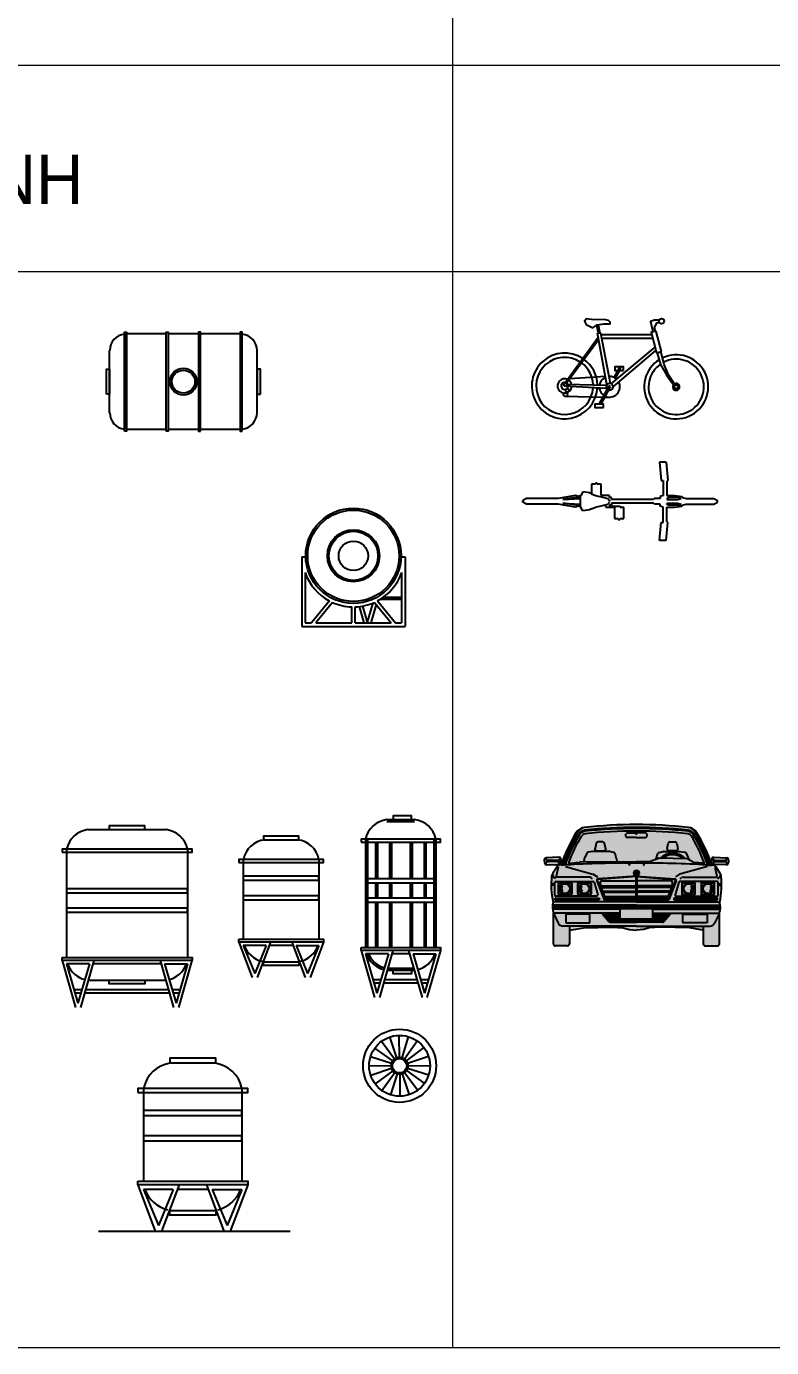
# Model space of a CAD drawing. Header units: millimetres. Extents: x 21129 to 2803301, y -510327 to 166837.
# Drawn here: x 327854 to 335437, y -266032 to -252591 of the extents above; entities that cross this region are included whole.
import ezdxf
from ezdxf.enums import TextEntityAlignment as Align

# ---------------------------------------------------------------- set-up
doc = ezdxf.new("R2010")
doc.units = ezdxf.units.MM
doc.set_wipeout_variables(frame=1)
doc.layers.add('....03_TNT_A_THIN', color=251, linetype='Continuous', lineweight=13, transparency=0.5)
doc.layers.add('....12_TNT_F_FURNITURE', color=27, linetype='Continuous', transparency=0.5)
doc.layers.add('....20_TNT_N_TEXT', color=9, linetype='Continuous')
doc.layers.add('TNT-Funiture', color=27, linetype='Continuous')
doc.styles.add('.TNT_A_TXT_3_NOTE', font='uromans.shx', dxfattribs={"width": 0.8})

# ---------------------------------------------------------------- blocks, each defined once
blk = doc.blocks.new('A$C7C4D64C9')
for p, q in [((263, 1810), (1059, 1810)), ((46, 1610), (46, 509)), ((1276, 1610), (1276, 509)), ((1323, 478), (0, 478)), ((0, 478), (137, 0)), ((46, 443), (162, 42)), ((278, 443), (46, 443)), ((278, 443), (162, 42)), ((324, 478), (187, 0)), ((1007, 443), (315, 443)), ((998, 478), (1135, 0)), ((1044, 443), (1160, 42)), ((1044, 443), (1276, 443)), ((1276, 443), (1160, 42)), ((1322, 478), (1185, 0)), ((270, 278), (1052, 278)), ((207, 180), (117, 180)), ((197, 145), (127, 145)), ((1089, 145), (234, 145)), ((1079, 180), (243, 180)), ((1205, 180), (1115, 180)), ((1195, 145), (1125, 145))]:
    blk.add_line(p, q)
for points in [[(481, 1810), (841, 1810), (841, 1848), (481, 1848)], [(0, 1579), (1323, 1579), (1323, 1610), (0, 1610)], [(46, 1167), (1276, 1167), (1276, 1207), (46, 1207)], [(46, 969), (1276, 969), (1276, 1008), (46, 1008)], [(0, 509), (1323, 509), (1323, 478), (0, 478)], [(481, 278), (841, 278), (841, 240), (481, 240)]]:
    blk.add_lwpolyline(points, close=True)
for centre, start, end in [((293, 1559), 96.7584, 168.3881), ((1029, 1559), 11.6119, 83.2416), ((293, 528), 199.8911, 256.734), ((1029, 528), 283.266, 340.1089)]:
    blk.add_arc(centre, 252, start, end)
blk = doc.blocks.new('A$C784C6E1C')
for p, q in [((263, 1402), (599, 1402)), ((46, 1202), (46, 392)), ((816, 1202), (816, 392)), ((863, 361), (0, 361)), ((0, 361), (137, 0)), ((46, 326), (162, 42)), ((278, 326), (46, 326)), ((278, 326), (162, 42)), ((324, 361), (187, 0)), ((547, 326), (315, 326)), ((538, 361), (675, 0)), ((584, 326), (700, 42)), ((584, 326), (816, 326)), ((816, 326), (700, 42)), ((862, 361), (725, 0)), ((270, 161), (592, 161))]:
    blk.add_line(p, q)
for points in [[(251, 1402), (611, 1402), (611, 1440), (251, 1440)], [(0, 1171), (863, 1171), (863, 1202), (0, 1202)], [(46, 990), (816, 990), (816, 1030), (46, 1030)], [(46, 792), (816, 792), (816, 831), (46, 831)], [(0, 392), (863, 392), (863, 361), (0, 361)], [(251, 161), (611, 161), (611, 123), (251, 123)]]:
    blk.add_lwpolyline(points, close=True)
for centre, start, end in [((293, 1151), 96.7584, 168.3881), ((569, 1151), 11.6119, 83.2416), ((293, 411), 199.8911, 256.734), ((569, 411), 283.266, 340.1089)]:
    blk.add_arc(centre, 252, start, end)
blk = doc.blocks.new('A$C25B56409')
for p, q in [((263, 1810), (545, 1810)), ((263, 1790), (545, 1790)), ((46, 1610), (46, 509)), ((66, 1610), (66, 509)), ((148, 1579), (148, 1207)), ((168, 1579), (168, 1207)), ((289, 1579), (289, 1207)), ((309, 1579), (309, 1207)), ((500, 1579), (500, 1207)), ((520, 1579), (520, 1207)), ((641, 1579), (641, 1207)), ((661, 1579), (661, 1207)), ((742, 1610), (742, 509)), ((762, 1610), (762, 509)), ((148, 1167), (148, 1008)), ((168, 1167), (168, 1008)), ((289, 1167), (289, 1008)), ((309, 1167), (309, 1008)), ((500, 1167), (500, 1008)), ((520, 1167), (520, 1008)), ((641, 1167), (641, 1008)), ((661, 1167), (661, 1008)), ((148, 969), (148, 509)), ((168, 969), (168, 509)), ((289, 969), (289, 509)), ((309, 969), (309, 509)), ((500, 969), (500, 509)), ((520, 969), (520, 509)), ((641, 969), (641, 509)), ((661, 969), (661, 509)), ((810, 478), (0, 478)), ((0, 478), (137, 0)), ((278, 443), (46, 443)), ((46, 443), (162, 42)), ((278, 443), (162, 42)), ((324, 478), (187, 0)), ((493, 443), (315, 443)), ((484, 478), (621, 0)), ((530, 443), (646, 42)), ((530, 443), (762, 443)), ((762, 443), (646, 42)), ((808, 478), (671, 0)), ((270, 298), (538, 298)), ((270, 278), (538, 278)), ((202, 180), (122, 180)), ((197, 145), (132, 145)), ((580, 145), (228, 145)), ((570, 180), (239, 180)), ((691, 180), (606, 180)), ((681, 145), (616, 145))]:
    blk.add_line(p, q)
for points in [[(326, 1810), (513, 1810), (513, 1848), (326, 1848)], [(0, 1579), (810, 1579), (810, 1610), (0, 1610)], [(0, 509), (810, 509), (810, 478), (0, 478)], [(326, 278), (513, 278), (513, 240), (326, 240)]]:
    blk.add_lwpolyline(points, close=True)
for points in [[(742, 1207), (66, 1207)], [(66, 1167), (742, 1167)], [(742, 1008), (66, 1008)], [(66, 969), (742, 969)]]:
    blk.add_lwpolyline(points)
for centre, radius, start, end in [((293, 1559), 252, 96.7584, 168.3881), ((515, 1559), 252, 11.6119, 83.2416), ((293, 528), 252, 199.8911, 256.734), ((293, 528), 232, 199.8911, 256.734), ((515, 528), 252, 283.266, 340.1089)]:
    blk.add_arc(centre, radius, start, end)
blk = doc.blocks.new('A$C68812394')
for p, q in [((0, 707), (0, 0)), ((0, 707), (41, 707)), ((1011, 707), (1052, 707)), ((1052, 707), (1052, 0)), ((35, 548), (35, 35)), ((1017, 548), (1017, 35)), ((803, 278), (1017, 278)), ((833, 298), (1017, 298)), ((281, 260), (99, 35)), ((313, 244), (144, 35)), ((509, 35), (509, 199)), ((543, 35), (543, 199)), ((585, 202), (632, 35)), ((620, 207), (667, 42)), ((724, 238), (667, 42)), ((756, 224), (702, 35)), ((740, 244), (909, 35)), ((772, 260), (954, 35)), ((0, 0), (1052, 0)), ((35, 35), (99, 35)), ((144, 35), (509, 35)), ((543, 35), (909, 35)), ((954, 35), (1017, 35))]:
    blk.add_line(p, q)
for radius in [485, 465, 265, 250, 150]:
    blk.add_circle((526, 718), radius)
for start, end in [(199.1561, 241.804), (298.196, 340.8439), (245.7579, 268.1265), (271.8735, 294.2421)]:
    blk.add_arc((526, 718), 520, start, end)
blk = doc.blocks.new('bedung')
at = {"linetype": 'Continuous'}
blk.add_wipeout([(385, 0), (382, -48), (373, -96), (358, -142), (337, -185), (311, -226), (281, -264), (245, -297), (206, -325), (164, -348), (119, -366), (72, -378), (24, -384), (-24, -384), (-72, -378), (-119, -366), (-164, -348), (-206, -325), (-245, -297), (-281, -264), (-311, -226), (-337, -185), (-358, -142), (-373, -96), (-382, -48), (-385, 0), (-382, 48), (-373, 96), (-358, 142), (-337, 185), (-311, 226), (-281, 264), (-245, 297), (-206, 325), (-164, 348), (-119, 366), (-72, 378), (-24, 384), (24, 384), (72, 378), (119, 366), (164, 348), (206, 325), (245, 297), (281, 264), (311, 226), (337, 185), (358, 142), (373, 96), (382, 48)], dxfattribs=at)
at = {"color": 0, "linetype": 'ByBlock', "lineweight": -2}
for p, q in [((-27, 81), (-99, 294)), ((-1, 85), (-4, 310)), ((25, 82), (92, 296)), ((-70, 49), (-253, 179)), ((-51, 69), (-185, 249)), ((49, 70), (179, 253)), ((69, 51), (249, 185)), ((-82, 25), (-296, 92)), ((81, 27), (294, 99)), ((85, 1), (310, 4)), ((-85, -1), (-310, -4)), ((-81, -27), (-294, -99)), ((-69, -51), (-249, -185)), ((-49, -70), (-179, -253)), ((-25, -82), (-92, -296)), ((1, -85), (4, -310)), ((27, -81), (99, -294)), ((51, -69), (185, -249)), ((70, -49), (253, -179)), ((82, -25), (296, -92))]:
    blk.add_line(p, q, dxfattribs=at)
for major_axis in [(263, 263), (219, 219), (60.4, 60.4), (51.6, 51.6)]:
    blk.add_ellipse((0, 0), major_axis=major_axis, ratio=1, start_param=5.497787, end_param=11.780972, dxfattribs=at)
blk = doc.blocks.new('02SBIK01')
at = {"color": 0, "linetype": 'ByBlock'}
for p, q in [((-63.79, 15.15), (-48.56, 36.08)), ((-44.72, 15.12), (-48.89, 37.88)), ((-43.21, 15.65), (-47.36, 37.88)), ((-24.85, 37.11), (-47.18, 37.11)), ((-24.49, 35.58), (-46.9, 35.58)), ((-48.35, 35.03), (-62.91, 15.29)), ((-23.48, 31.72), (-42.97, 15.5)), ((-42, 14.16), (-23.1, 30.19)), ((-61.95, 17.69), (-63.43, 17.6)), ((-45.36, 18.66), (-61.11, 17.74)), ((-39.32, 22.57), (-41.63, 18.34)), ((-40.89, 17.91), (-38.56, 22.19)), ((-38.56, 22.19), (-39.32, 22.57)), ((-63.71, 14.39), (-63.79, 15.15)), ((-44.86, 13.4), (-63.71, 14.39)), ((-62.91, 15.29), (-44.85, 14.93)), ((-43.91, 14.54), (-48.3, 6.5)), ((-47.32, 6.5), (-43.15, 14.16)), ((-43.15, 14.16), (-43.91, 14.54)), ((-63.04, 9.95), (-46.59, 9.63)), ((-45.63, 9.61), (-43.53, 9.57))]:
    blk.add_line(p, q, dxfattribs=at)
for points in [[(-43.98, 43.45), (-45.76, 43.89), (-50.57, 43.82), (-53.73, 44.21), (-54.63, 43.23), (-53.86, 41.7), (-51.02, 40.27), (-49.06, 41.54), (-46.07, 42.08), (-43.22, 42.02), (-43.27, 42.77)], [(-20.57, 29.84), (-22.87, 38.64), (-25.17, 38.26), (-22.8, 29.15)], [(-46.21, 4.97), (-46.21, 6.5), (-50.04, 6.5), (-50.04, 4.97)]]:
    blk.add_lwpolyline(points, close=True, dxfattribs=at)
for points in [[(-48.51, 37.88), (-49.2, 41.3)], [(-47.74, 37.88), (-48.43, 41.3)], [(-21.62, 43.62), (-23.64, 43.62), (-25.39, 42.98), (-24.4, 38.64)], [(-23.25, 38.64), (-23.65, 40.29), (-22.68, 42.43), (-21.59, 42.66)], [(-47.36, 37.88), (-48.89, 37.88)], [(-14.53, 14.87), (-17.51, 19.51), (-19.43, 24.1), (-20.75, 29.25), (-20.75, 29.64), (-22.49, 29.08), (-20.96, 24.1), (-18.28, 19.13), (-14.89, 14.39)], [(-37.41, 21.43), (-37.41, 22.96), (-41.24, 22.96), (-41.24, 21.43), (-39.95, 21.43)], [(-38.97, 21.43), (-37.41, 21.43)]]:
    blk.add_lwpolyline(points, dxfattribs=at)
for centre, radius in [((-20.57, 43.23), 1.15), ((-62.28, 12.63), 0.765), ((-14.07, 14.16), 0.851), ((-63.04, 10.71), 0.856)]:
    blk.add_circle(centre, radius, dxfattribs=at)
for centre, radius, start, end in [((-63.43, 14.54), 14.54, 56.54772, 356.35021), ((-63.43, 14.54), 12.63, 56.9407, 356.25212), ((-63.43, 14.54), 12.63, 2.29336, 53.72068), ((-63.43, 14.54), 14.54, 1.8404, 53.70248), ((-14.07, 14.16), 14.16, 122.07305, 115.45624), ((-14.07, 14.16), 12.24, 124.48112, 117.20941), ((-63.43, 14.54), 3.16, 65.98219, 354.01321), ((-43.53, 14.16), 4.59, 112.85408, 169.55247), ((-43.53, 14.16), 4.59, 48.17323, 93.22186), ((-63.43, 14.54), 1.53, 79.39422, 350.8361), ((-63.43, 14.54), 1.53, 28.51746, 54.72321), ((-63.43, 14.54), 3.16, 12.74445, 54.13575), ((-43.53, 14.16), 4.59, 187.34008, 234.89767), ((-43.53, 14.16), 4.59, 245.58493, 27.84964), ((-43.53, 14.16), 1.53, 254.06767, 221.5622), ((-14.07, 14.16), 1.53, 145.94812, 122.73523)]:
    blk.add_arc(centre, radius, start, end, dxfattribs=at)
blk = doc.blocks.new('A$C286C7E00')
at = {"color": 0, "linetype": 'ByBlock'}
for p, q in [((1390, 797), (1409, 612)), ((1458, 797), (1390, 797)), ((1458, 797), (1477, 612)), ((700, 573), (700, 476)), ((739, 573), (700, 573)), ((739, 583), (739, 573)), ((758, 583), (739, 583)), ((758, 573), (758, 583)), ((797, 573), (758, 573)), ((797, 457), (797, 573)), ((1409, 612), (1429, 612)), ((1429, 612), (1429, 457)), ((1477, 612), (1467, 603)), ((1467, 603), (1467, 457)), ((39, 428), (0, 408)), ((0, 389), (0, 408)), ((350, 428), (39, 428)), ((360, 428), (350, 428)), ((535, 457), (360, 428)), ((544, 437), (408, 418)), ((408, 418), (583, 428)), ((564, 447), (535, 457)), ((583, 428), (544, 437)), ((593, 457), (564, 447)), ((583, 447), (583, 350)), ((612, 496), (593, 466)), ((593, 466), (593, 457)), ((680, 486), (612, 496)), ((700, 476), (680, 486)), ((700, 476), (739, 457)), ((739, 457), (826, 437)), ((884, 457), (797, 457)), ((826, 437), (865, 428)), ((865, 428), (884, 408)), ((884, 437), (884, 457)), ((904, 437), (884, 437)), ((884, 408), (884, 398)), ((904, 418), (904, 437)), ((1331, 418), (904, 418)), ((1341, 428), (1331, 418)), ((1399, 428), (1341, 428)), ((1429, 457), (1399, 447)), ((1399, 447), (1399, 428)), ((1467, 457), (1545, 457)), ((1477, 437), (1467, 418)), ((1467, 418), (1574, 418)), ((1613, 437), (1477, 437)), ((1545, 457), (1623, 447)), ((1574, 418), (1613, 428)), ((1623, 447), (1623, 437)), ((1623, 437), (1662, 428)), ((1662, 428), (1944, 428)), ((1944, 428), (1983, 408)), ((1983, 389), (1983, 408)), ((39, 369), (0, 389)), ((350, 369), (39, 369)), ((360, 369), (350, 369)), ((535, 340), (360, 369)), ((544, 360), (408, 379)), ((408, 379), (583, 369)), ((564, 350), (535, 340)), ((583, 369), (544, 360)), ((593, 340), (564, 350)), ((593, 330), (593, 340)), ((612, 301), (593, 330)), ((680, 311), (612, 301)), ((700, 321), (680, 311)), ((700, 321), (739, 340)), ((739, 340), (826, 360)), ((826, 360), (865, 369)), ((845, 360), (836, 360)), ((845, 340), (845, 360)), ((845, 340), (933, 340)), ((865, 369), (884, 389)), ((904, 360), (884, 360)), ((884, 360), (884, 350)), ((884, 350), (991, 350)), ((1331, 379), (904, 379)), ((904, 379), (904, 360)), ((933, 340), (933, 224)), ((991, 350), (991, 340)), ((991, 340), (1030, 340)), ((1030, 224), (1030, 340)), ((1341, 369), (1331, 379)), ((1399, 369), (1341, 369)), ((1399, 350), (1399, 369)), ((1429, 340), (1399, 350)), ((1429, 185), (1429, 340)), ((1467, 379), (1574, 379)), ((1477, 360), (1467, 379)), ((1467, 340), (1545, 340)), ((1467, 194), (1467, 340)), ((1613, 360), (1477, 360)), ((1545, 340), (1623, 350)), ((1574, 379), (1613, 369)), ((1623, 360), (1662, 369)), ((1623, 350), (1623, 360)), ((1662, 369), (1944, 369)), ((1944, 369), (1983, 389)), ((933, 224), (972, 224)), ((972, 224), (972, 214)), ((972, 214), (991, 214)), ((991, 214), (991, 224)), ((991, 224), (1030, 224)), ((1390, 0), (1409, 185)), ((1409, 185), (1429, 185)), ((1458, 0), (1477, 185)), ((1477, 185), (1467, 194)), ((1458, 0), (1390, 0))]:
    blk.add_line(p, q, dxfattribs=at)
blk = doc.blocks.new('A$C276E681F')
at = {"layer": 'TNT-Funiture'}
h = blk.add_hatch(color=253, dxfattribs=at)
h.paths.add_polyline_path([(1742, 810), (1788, 739, -0.123443), (1801, 710, -0.084998), (1786, 447, -0.163573), (1783, 334), (1783, 20, -0.414214), (1763, 0), (1639, 0, -0.414214), (1619, 20), (1619, 160), (1477, 185), (1186, 192), (1068, 185), (1014, 165), (938, 160), (863, 165), (808, 185), (691, 192), (400, 185), (257, 160), (257, 20, -0.414214), (237, 0), (114, 0, -0.414214), (94, 20), (94, 334, -0.163573), (91, 447, -0.084998), (76, 710, -0.123443), (88, 739), (135, 810, -0.253725), (160, 823), (170, 823, -0.055687), (326, 1154, -0.216207), (408, 1206, -0.026617), (938, 1234, -0.026617), (1469, 1206, -0.216207), (1551, 1154, -0.055687), (1707, 823), (1717, 823, -0.253725)])
h.paths.add_polyline_path([(1689, 202, 0.288441), (1734, 230, -0.288441), (1689, 202), (938, 202), (188, 202, -0.29003), (143, 230, 0.29003), (188, 202), (938, 202)], flags=16)
for points in [[(184, 870), (170, 874), (171, 878, 0.498942), (150, 902), (19, 895, 0.427644), (0, 873), (3, 844, 0.390809), (23, 826), (144, 828, 0.264258), (161, 839), (171, 832)], [(1858, 895), (1727, 902, 0.498942), (1706, 878), (1707, 874), (1693, 870), (1706, 832), (1716, 839, 0.264258), (1733, 828), (1854, 826, 0.390809), (1874, 844), (1877, 873, 0.427644)]]:
    blk.add_hatch(color=253, dxfattribs=at).paths.add_polyline_path(points)
for p, q in [((828, 1128), (833, 1139)), ((938, 1104), (847, 1104)), ((851, 1150), (932, 1150)), ((932, 1145), (932, 1169)), ((938, 1140), (937, 1140)), ((938, 1140), (940, 1140)), ((938, 1104), (1029, 1104)), ((945, 1145), (945, 1169)), ((1026, 1150), (945, 1150)), ((1049, 1128), (1044, 1139)), ((434, 942), (408, 885)), ((494, 960), (449, 953)), ((662, 960), (494, 960)), ((528, 1041), (517, 991)), ((536, 967), (607, 967)), ((595, 1057), (548, 1057)), ((626, 991), (615, 1041)), ((706, 951), (666, 960)), ((1171, 951), (1210, 960)), ((1215, 960), (1383, 960)), ((1251, 991), (1262, 1041)), ((1341, 967), (1270, 967)), ((1282, 1057), (1329, 1057)), ((1349, 1041), (1360, 991)), ((1383, 960), (1428, 953)), ((1443, 942), (1469, 885)), ((0, 873), (3, 844)), ((29, 870), (17, 885)), ((29, 859), (18, 838)), ((150, 902), (19, 895)), ((23, 826), (144, 828)), ((146, 869), (29, 870)), ((146, 859), (29, 859)), ((135, 810), (88, 739)), ((146, 869), (160, 889)), ((152, 835), (146, 859)), ((159, 868), (153, 850)), ((153, 850), (156, 842)), ((156, 842), (171, 832)), ((165, 875), (159, 868)), ((170, 823), (160, 823)), ((184, 870), (165, 875)), ((170, 874), (171, 878)), ((179, 822), (170, 823)), ((171, 832), (184, 870)), ((201, 821), (179, 822)), ((212, 823), (201, 821)), ((216, 807), (496, 731)), ((250, 842), (351, 849)), ((339, 848), (255, 833)), ((271, 828), (271, 828)), ((809, 856), (359, 852)), ((408, 885), (404, 855)), ((736, 886), (721, 939)), ((736, 886), (739, 860)), ((809, 856), (938, 856)), ((863, 820), (863, 833)), ((863, 833), (869, 833)), ((869, 820), (863, 820)), ((869, 833), (869, 820)), ((1067, 856), (938, 856)), ((1012, 833), (1012, 820)), ((1017, 833), (1012, 833)), ((1012, 820), (1017, 820)), ((1017, 820), (1017, 833)), ((1164, 890), (1073, 856)), ((1141, 886), (1156, 939)), ((1451, 885), (1170, 891)), ((1661, 807), (1381, 731)), ((1517, 852), (1461, 883)), ((1626, 842), (1526, 849)), ((1538, 848), (1621, 833)), ((1606, 828), (1606, 828)), ((1665, 823), (1676, 821)), ((1676, 821), (1698, 822)), ((1693, 870), (1712, 875)), ((1706, 832), (1693, 870)), ((1698, 822), (1707, 823)), ((1707, 874), (1706, 878)), ((1721, 842), (1706, 832)), ((1707, 823), (1717, 823)), ((1712, 875), (1718, 868)), ((1731, 869), (1717, 889)), ((1718, 868), (1723, 850)), ((1723, 850), (1721, 842)), ((1725, 835), (1731, 859)), ((1727, 902), (1858, 895)), ((1731, 869), (1848, 870)), ((1731, 859), (1848, 859)), ((1854, 826), (1733, 828)), ((1742, 810), (1788, 739)), ((1848, 870), (1860, 885)), ((1848, 859), (1859, 838)), ((1877, 873), (1874, 844)), ((84, 722), (97, 690)), ((116, 696), (100, 686)), ((141, 800), (121, 710)), ((462, 700), (127, 700)), ((492, 682), (474, 696)), ((499, 730), (541, 702)), ((938, 710), (548, 682)), ((939, 705), (548, 677)), ((919, 729), (936, 742)), ((939, 741), (919, 729)), ((919, 729), (939, 738)), ((933, 705), (933, 471)), ((939, 763), (936, 742)), ((939, 741), (936, 742)), ((938, 710), (1329, 682)), ((938, 705), (1329, 677)), ((939, 763), (941, 742)), ((939, 741), (939, 763)), ((941, 742), (939, 741)), ((939, 741), (939, 738)), ((939, 741), (958, 729)), ((958, 729), (939, 738)), ((958, 729), (941, 742)), ((944, 705), (944, 471)), ((1378, 730), (1336, 702)), ((1385, 682), (1402, 696)), ((1415, 700), (1750, 700)), ((1736, 800), (1756, 710)), ((1761, 696), (1777, 686)), ((1793, 722), (1780, 690)), ((108, 630), (71, 630)), ((108, 619), (71, 619)), ((108, 517), (108, 645)), ((118, 655), (498, 655)), ((144, 529), (144, 634)), ((149, 529), (149, 634)), ((154, 644), (271, 644)), ((154, 639), (271, 639)), ((186, 552), (190, 557)), ((276, 634), (276, 529)), ((281, 634), (281, 529)), ((341, 529), (341, 634)), ((346, 529), (346, 634)), ((351, 644), (468, 644)), ((351, 639), (468, 639)), ((383, 552), (387, 557)), ((473, 634), (473, 529)), ((478, 634), (478, 529)), ((507, 648), (545, 520)), ((535, 662), (610, 470)), ((539, 664), (614, 472)), ((576, 611), (933, 611)), ((580, 595), (933, 595)), ((589, 661), (933, 661)), ((592, 558), (933, 558)), ((597, 545), (933, 545)), ((1287, 661), (944, 661)), ((1301, 611), (944, 611)), ((1297, 595), (944, 595)), ((1285, 558), (944, 558)), ((1280, 545), (944, 545)), ((1337, 664), (1263, 472)), ((1342, 662), (1267, 470)), ((1370, 648), (1332, 520)), ((1759, 655), (1379, 655)), ((1399, 634), (1399, 529)), ((1404, 634), (1404, 529)), ((1526, 644), (1409, 644)), ((1526, 639), (1409, 639)), ((1494, 552), (1490, 557)), ((1531, 529), (1531, 634)), ((1536, 529), (1536, 634)), ((1596, 634), (1596, 529)), ((1601, 634), (1601, 529)), ((1723, 644), (1606, 644)), ((1723, 639), (1606, 639)), ((1691, 552), (1687, 557)), ((1728, 529), (1728, 634)), ((1733, 529), (1733, 634)), ((1769, 517), (1769, 645)), ((1769, 630), (1806, 630)), ((1769, 619), (1806, 619)), ((938, 403), (83, 403)), ((938, 414), (84, 414)), ((938, 447), (91, 447)), ((112, 468), (112, 486)), ((112, 486), (559, 486)), ((559, 468), (112, 468)), ((535, 507), (118, 507)), ((271, 524), (154, 524)), ((271, 519), (154, 519)), ((468, 524), (351, 524)), ((468, 519), (351, 519)), ((559, 486), (559, 468)), ((614, 504), (933, 504)), ((621, 490), (933, 490)), ((624, 466), (938, 466)), ((624, 461), (938, 461)), ((643, 471), (933, 471)), ((1253, 466), (938, 466)), ((1253, 461), (938, 461)), ((938, 447), (1786, 447)), ((938, 414), (1793, 414)), ((938, 403), (1794, 403)), ((1263, 504), (944, 504)), ((1256, 490), (944, 490)), ((1233, 471), (944, 471)), ((1318, 486), (1318, 468)), ((1765, 486), (1318, 486)), ((1318, 468), (1765, 468)), ((1342, 507), (1759, 507)), ((1409, 524), (1526, 524)), ((1409, 519), (1526, 519)), ((1606, 524), (1723, 524)), ((1606, 519), (1723, 519)), ((1765, 468), (1765, 486)), ((938, 385), (83, 385)), ((773, 375), (84, 375)), ((94, 334), (143, 230)), ((773, 334), (94, 334)), ((94, 20), (94, 334)), ((465, 324), (220, 324)), ((220, 324), (220, 233)), ((465, 233), (465, 324)), ((585, 334), (660, 246)), ((591, 334), (664, 250)), ((594, 330), (724, 330)), ((598, 326), (725, 326)), ((602, 321), (727, 321)), ((613, 309), (731, 309)), ((618, 303), (733, 303)), ((628, 291), (737, 291)), ((633, 285), (739, 285)), ((644, 273), (743, 273)), ((722, 334), (753, 246)), ((733, 334), (763, 246)), ((734, 330), (773, 330)), ((735, 326), (773, 326)), ((737, 321), (773, 321)), ((741, 309), (773, 309)), ((743, 303), (773, 303)), ((747, 291), (773, 291)), ((749, 285), (773, 285)), ((753, 273), (773, 273)), ((773, 381), (1103, 381)), ((773, 271), (773, 381)), ((1103, 271), (773, 271)), ((857, 271), (861, 246)), ((866, 271), (870, 246)), ((935, 271), (935, 246)), ((938, 385), (1794, 385)), ((942, 271), (942, 246)), ((1011, 271), (1007, 246)), ((1020, 271), (1016, 246)), ((1103, 381), (1103, 271)), ((1103, 375), (1793, 375)), ((1103, 334), (1783, 334)), ((1143, 330), (1103, 330)), ((1142, 326), (1103, 326)), ((1140, 321), (1103, 321)), ((1136, 309), (1103, 309)), ((1134, 303), (1103, 303)), ((1130, 291), (1103, 291)), ((1128, 285), (1103, 285)), ((1123, 273), (1103, 273)), ((1144, 334), (1114, 246)), ((1154, 334), (1124, 246)), ((1233, 273), (1134, 273)), ((1244, 285), (1138, 285)), ((1249, 291), (1140, 291)), ((1259, 303), (1144, 303)), ((1264, 309), (1146, 309)), ((1274, 321), (1150, 321)), ((1279, 326), (1152, 326)), ((1283, 330), (1153, 330)), ((1286, 334), (1213, 250)), ((1292, 334), (1217, 246)), ((1412, 233), (1412, 324)), ((1412, 324), (1657, 324)), ((1657, 324), (1657, 233)), ((1783, 334), (1734, 230)), ((1783, 20), (1783, 334)), ((938, 202), (188, 202)), ((220, 233), (465, 233)), ((257, 202), (257, 20)), ((257, 160), (400, 185)), ((400, 185), (691, 192)), ((649, 267), (745, 267)), ((659, 256), (749, 256)), ((665, 249), (752, 249)), ((676, 246), (938, 246)), ((676, 241), (938, 241)), ((691, 192), (808, 185)), ((756, 267), (857, 267)), ((760, 256), (859, 256)), ((762, 249), (860, 249)), ((808, 185), (863, 165)), ((863, 165), (938, 160)), ((866, 267), (935, 267)), ((868, 256), (935, 256)), ((869, 249), (935, 249)), ((1201, 246), (938, 246)), ((1201, 241), (938, 241)), ((938, 202), (1689, 202)), ((1014, 165), (938, 160)), ((1011, 267), (942, 267)), ((1009, 256), (942, 256)), ((1008, 249), (942, 249)), ((1068, 185), (1014, 165)), ((1115, 249), (1017, 249)), ((1117, 256), (1018, 256)), ((1121, 267), (1020, 267)), ((1186, 192), (1068, 185)), ((1212, 249), (1125, 249)), ((1218, 256), (1128, 256)), ((1228, 267), (1131, 267)), ((1477, 185), (1186, 192)), ((1657, 233), (1412, 233)), ((1619, 160), (1477, 185)), ((1619, 202), (1619, 20)), ((237, 0), (114, 0)), ((1639, 0), (1763, 0))]:
    blk.add_line(p, q, dxfattribs=at)
for centre, radius in [((939, 741), 27.2), ((939, 741), 22.6), ((211, 581), 54.1), ((211, 581), 49.1), ((408, 581), 54.1), ((408, 581), 49.1), ((1469, 581), 54.1), ((1469, 581), 49.1), ((1666, 581), 54.1), ((1666, 581), 49.1)]:
    blk.add_circle(centre, radius, dxfattribs=at)
for centre, radius, start, end in [((938, -3763), 4997, 90.0002, 96.0989), ((938, -3763), 4997, 83.9011, 89.9998), ((1729, 291), 1647, 148.3855, 161.1348), ((2220, 61), 2178, 150.0284, 159.557), ((1729, 291), 1617, 148.402, 160.8685), ((1729, 291), 1607, 148.4082, 160.6469), ((1729, 291), 1582, 148.4266, 159.1139), ((424, 1090), 117, 97.9243, 146.7241), ((463, 1068), 153, 119.458, 148.15), ((424, 1090), 87, 98.2704, 146.4576), ((424, 1090), 77, 98.4289, 146.335), ((424, 1090), 51.5, 99.0282, 145.8698), ((938, -3762), 4967, 90.0002, 96.0946), ((938, -3762), 4956, 90.0002, 96.0929), ((938, -3762), 4930, 90.0002, 96.0878), ((847, 1124), 20, 168.4787, 270), ((854, 1125), 25.5, 95.8593, 145.8591), ((937, 1145), 5, 180, 270), ((938, -3762), 4967, 83.9054, 89.9998), ((938, -3762), 4956, 83.9071, 89.9998), ((938, -3762), 4930, 83.9122, 89.9998), ((940, 1145), 5, 270, 360), ((1023, 1125), 25.5, 34.1409, 84.1407), ((1029, 1124), 20, 270, 11.5213), ((1453, 1090), 51.5, 34.1302, 80.9718), ((1453, 1090), 77, 33.665, 81.5711), ((1453, 1090), 87, 33.5424, 81.7296), ((1453, 1090), 117, 33.2759, 82.0757), ((1414, 1068), 153, 31.85, 60.542), ((148, 291), 1582, 20.8861, 31.5734), ((148, 291), 1607, 19.3531, 31.5918), ((148, 291), 1617, 19.1315, 31.598), ((-343, 61), 2178, 20.443, 29.9716), ((148, 291), 1647, 18.8652, 31.6145), ((452, 933), 20, 98.9667, 155.4479), ((536, 987), 20, 166.8009, 270), ((548, 1037), 20, 90, 166.8009), ((595, 1037), 20, 13.1991, 90), ((607, 987), 20, 270, 13.1991), ((662, 940), 20, 77.4793, 90), ((702, 931), 20, 21.5843, 77.4793), ((1175, 931), 20, 102.5207, 158.4157), ((1307, 757), 185, 43.9255, 133.7378), ((1215, 940), 20, 90, 102.5207), ((1270, 987), 20, 166.8009, 270), ((1282, 1037), 20, 90, 166.8009), ((1329, 1037), 20, 13.1991, 90), ((1341, 987), 20, 270, 13.1991), ((1425, 933), 20, 24.5521, 81.0333), ((20, 875), 20, 92.9884, 185.6031), ((23, 846), 20, 185.6031, 270.9871), ((160, 793), 30, 90, 146.9479), ((144, 848), 20, 270.9871, 330.1972), ((151, 882), 20, 346.9223, 92.9884), ((934, -12499), 13342, 89.9794, 93.0997), ((271, 848), 21.5, 161.2863, 267.6915), ((350, 869), 20, 274.317, 298.5944), ((943, -12499), 13342, 86.9003, 90.0206), ((1067, 876), 20, 270, 285.4688), ((1169, 871), 20, 88.8316, 105.4688), ((1307, 757), 170, 49.2577, 128.4056), ((1451, 865), 20, 61.4056, 88.8316), ((1527, 869), 20, 241.4056, 265.683), ((1606, 848), 21.5, 272.3085, 18.7137), ((1725, 882), 20, 87.0116, 193.0777), ((1733, 848), 20, 209.8028, 269.0129), ((1717, 793), 30, 33.0521, 90), ((1854, 846), 20, 269.0129, 354.3969), ((1857, 875), 20, 354.3969, 87.0116), ((853, 622), 782, 173.5431, 192.9765), ((139, 699), 64.2, 141.8554, 170.004), ((127, 680), 20, 90, 124.4907), ((462, 680), 20, 52.1435, 90), ((494, 722), 10, 56.3275, 74.9411), ((549, 667), 15, 93.8131, 201.3128), ((549, 667), 10, 93.8131, 201.3128), ((1328, 667), 15, 338.6872, 86.1869), ((1328, 667), 10, 338.6872, 86.1869), ((1383, 722), 10, 105.0589, 123.6725), ((1415, 680), 20, 90, 127.8565), ((1750, 680), 20, 55.5093, 90), ((1024, 622), 782, 347.0235, 6.4569), ((1738, 699), 64.2, 9.996, 38.1446), ((118, 645), 10, 90, 180), ((154, 634), 10, 90, 180), ((154, 634), 5, 90, 180), ((208, 581), 36.2, 131.5227, 231.1129), ((214, 586), 37.3, 143.768, 229.2393), ((271, 634), 10, 0, 90), ((271, 634), 5, 0, 90), ((351, 634), 10, 90, 180), ((351, 634), 5, 90, 180), ((405, 581), 36.2, 131.5227, 231.1129), ((411, 586), 37.3, 143.768, 229.2393), ((468, 634), 10, 0, 90), ((468, 634), 5, 0, 90), ((498, 645), 10, 16.3241, 90), ((589, 641), 20, 90, 191.1681), ((1112, 744), 553, 191.1681, 208.3911), ((765, 744), 553, 331.6089, 348.8319), ((1287, 641), 20, 348.8319, 90), ((1379, 645), 10, 90, 163.6759), ((1409, 634), 10, 90, 180), ((1409, 634), 5, 90, 180), ((1465, 586), 37.3, 310.7607, 36.232), ((1472, 581), 36.2, 308.8871, 48.4773), ((1526, 634), 10, 360, 90), ((1526, 634), 5, 0, 90), ((1606, 634), 10, 90, 180), ((1606, 634), 5, 90, 180), ((1662, 586), 37.3, 310.7607, 36.232), ((1668, 581), 36.2, 308.8871, 48.4773), ((1723, 634), 10, 0, 90), ((1723, 634), 5, 0, 90), ((1759, 645), 10, 360, 90), ((261, 395), 177, 163.1805, 200.3395), ((118, 517), 10, 180, 270), ((154, 529), 10, 180, 270), ((154, 529), 5, 180, 270), ((271, 529), 5, 270, 360), ((271, 529), 10, 270, 0), ((351, 529), 10, 180, 270), ((351, 529), 5, 180, 270), ((468, 529), 5, 270, 360), ((468, 529), 10, 270, 0), ((535, 517), 10, 270, 16.3241), ((624, 476), 15, 201.3128, 270), ((624, 476), 10, 201.3128, 270), ((643, 491), 20, 208.3911, 270), ((1233, 491), 20, 270, 331.6089), ((1253, 476), 10, 270, 338.6872), ((1253, 476), 15, 270, 338.6872), ((1342, 517), 10, 163.6759, 270), ((1409, 529), 10, 180, 270), ((1409, 529), 5, 180, 270), ((1526, 529), 5, 270, 0), ((1526, 529), 10, 270, 0), ((1606, 529), 10, 180, 270), ((1606, 529), 5, 180, 270), ((1723, 529), 5, 270, 360), ((1723, 529), 10, 270, 0), ((1759, 517), 10, 270, 0), ((1616, 395), 177, 339.6605, 16.8195), ((188, 252), 50, 205.3051, 270), ((676, 266), 25, 230.8531, 270), ((676, 266), 20, 232.0366, 270), ((1201, 266), 20, 270, 307.9634), ((1201, 266), 25, 270, 309.1469), ((1689, 252), 50, 270, 334.6949), ((114, 20), 20, 180, 270), ((237, 20), 20, 270, 0), ((1639, 20), 20, 180, 270), ((1763, 20), 20, 270, 0)]:
    blk.add_arc(centre, radius, start, end, dxfattribs=at)
blk = doc.blocks.new('dsbb')
at = {"layer": 'TNT-Funiture'}
for p, q in [((2618744, -603313), (2619180, -603313)), ((2618462, -603572), (2618462, -604514)), ((2619462, -603572), (2619462, -604514)), ((2618462, -604106), (2619462, -604106)), ((2618402, -604554), (2618580, -605023)), ((2619524, -604554), (2618402, -604554)), ((2618823, -604554), (2618645, -605023)), ((2619101, -604554), (2619279, -605023)), ((2619522, -604554), (2619344, -605023)), ((2618764, -604600), (2618462, -604600)), ((2618462, -604600), (2618613, -604968)), ((2618764, -604600), (2618613, -604968)), ((2619113, -604600), (2618811, -604600)), ((2619160, -604600), (2619462, -604600)), ((2619160, -604600), (2619311, -604968)), ((2619462, -604600), (2619311, -604968)), ((2618753, -604813), (2619171, -604813))]:
    blk.add_line(p, q, dxfattribs=at)
for points in [[(2618728, -603313), (2619196, -603313), (2619196, -603263), (2618728, -603263)], [(2618402, -603612), (2619524, -603612), (2619524, -603572), (2618402, -603572)], [(2618462, -603847), (2619462, -603847), (2619462, -603796), (2618462, -603796)], [(2618462, -604106), (2619462, -604106), (2619462, -604054), (2618462, -604054)], [(2618402, -604514), (2619524, -604514), (2619524, -604554), (2618402, -604554)], [(2618728, -604813), (2619196, -604813), (2619196, -604863), (2618728, -604863)]]:
    blk.add_lwpolyline(points, close=True, dxfattribs=at)
for centre, start, end in [((2618782, -603638), 96.7584, 168.3881), ((2619142, -603638), 11.6119, 83.2416), ((2618782, -604488), 199.8911, 256.734), ((2619142, -604488), 283.266, 340.1089)]:
    blk.add_arc(centre, 327, start, end, dxfattribs=at)
blk = doc.blocks.new('aggag')
at = {"layer": 'TNT-Funiture'}
for p, q in [((2618116, -596697), (2618116, -596065)), ((2619616, -596697), (2619616, -596065))]:
    blk.add_line(p, q, dxfattribs=at)
for points in [[(2618266, -596886), (2618266, -595877), (2618287, -595877), (2618287, -596886)], [(2618692, -596886), (2618692, -595877), (2618713, -595877), (2618713, -596886)], [(2619041, -596886), (2619041, -595877), (2619020, -595877), (2619020, -596886)], [(2619466, -596886), (2619466, -595877), (2619446, -595877), (2619446, -596886)], [(2618083, -596508), (2618083, -596255), (2618116, -596255), (2618116, -596508)], [(2619650, -596508), (2619650, -596255), (2619616, -596255), (2619616, -596508)]]:
    blk.add_lwpolyline(points, close=True, dxfattribs=at)
for points in [[(2618266, -595896), (2618266, -596866)], [(2618692, -595896), (2618287, -595896)], [(2619020, -595896), (2618713, -595896)], [(2619446, -595896), (2619041, -595896)], [(2619466, -596866), (2619466, -595896)], [(2618287, -596866), (2618692, -596866)], [(2618713, -596866), (2619020, -596866)], [(2619041, -596866), (2619446, -596866)]]:
    blk.add_lwpolyline(points, dxfattribs=at)
for radius in [137, 117]:
    blk.add_circle((2618867, -596381), radius, dxfattribs=at)
for centre, start, end in [((2618290, -596068), 97.774, 178.9884), ((2619443, -596068), 1.0116, 82.226), ((2618290, -596694), 181.0116, 262.226), ((2619443, -596694), 277.774, 358.9884)]:
    blk.add_arc(centre, 173, start, end, dxfattribs=at)

msp = doc.modelspace()

# ---------------------------------------------------------------- linework, layer by layer
at = {"layer": '....03_TNT_A_THIN'}
for p, q in [((332192.6, -266031.9), (332192.6, -239149.1)), ((320271.6, -252985), (368923.6, -252985)), ((320271.6, -255085), (368923.6, -255085))]:
    msp.add_line(p, q, dxfattribs=at)
at = {"layer": '....12_TNT_F_FURNITURE'}
msp.add_line((328587.2, -264845.9), (330536.6, -264845.9), dxfattribs=at)

# ---------------------------------------------------------------- block references
at = {"layer": '....12_TNT_F_FURNITURE', "xscale": 23, "yscale": 23, "zscale": 23}
msp.add_blockref('02SBIK01', (334790, -256582.8), dxfattribs=at)
at = {"layer": '....12_TNT_F_FURNITURE'}
for name, p in [('aggag', (-2289415.2, 340176.7)), ('A$C286C7E00', (332905, -257821)), ('A$C68812394', (330655.7, -258694.3)), ('A$C25B56409', (331259.1, -262469.2)), ('A$C7C4D64C9', (328216.9, -262571)), ('A$C276E681F', (333123.1, -261945)), ('A$C784C6E1C', (330015.5, -262267.4)), ('bedung', (331651.6, -263165.2)), ('dsbb', (-2289415.2, 340176.7))]:
    msp.add_blockref(name, p, dxfattribs=at)

# ---------------------------------------------------------------- texts
at = {"layer": '....20_TNT_N_TEXT', "style": '.TNT_A_TXT_3_NOTE'}
msp.add_text('THIẾT BỊ VỆ SINH', height=500, dxfattribs=at).set_placement((325630.3, -254395.7), align=Align.CENTER)

# ---------------------------------------------------------------- next in the draw order: linework, layer by layer
at = {"layer": '....03_TNT_A_THIN'}
msp.add_lwpolyline([(320271.6, -266031.9), (368923.6, -266031.9), (368923.6, -239149.1), (320271.6, -239149.1)], close=True, dxfattribs=at)

doc.saveas('drawing.dxf')
